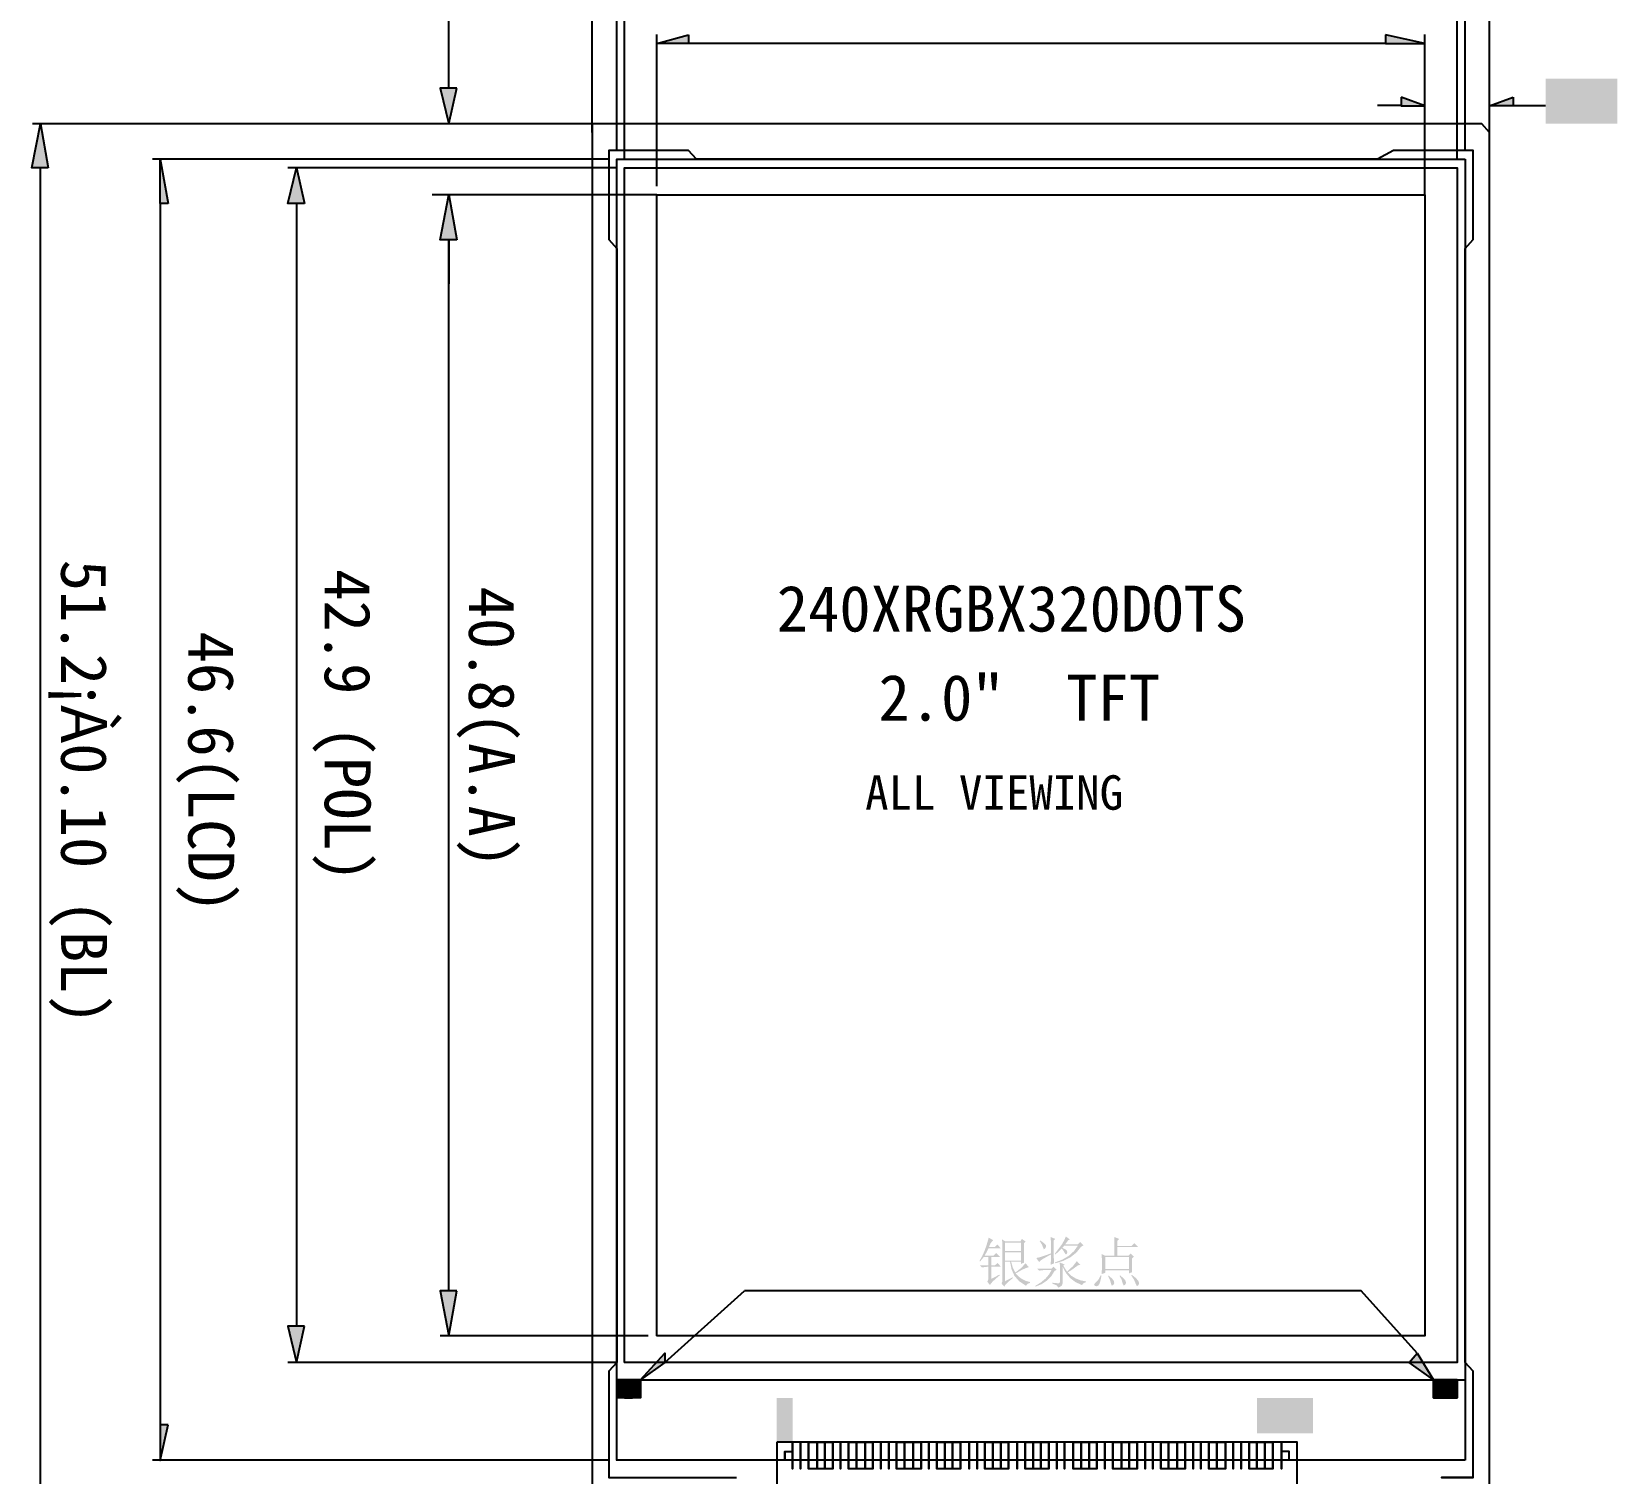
# Model space of a CAD drawing. Header units: millimetres. Extents: x 16 to 282, y 21 to 191.
# Drawn here: x 65.05 to 107.62, y 113.94 to 152.63 of the extents above; entities that cross this region are included whole.
import ezdxf

# ---------------------------------------------------------------- set-up
doc = ezdxf.new("R2010")
doc.units = ezdxf.units.MM
doc.layers.get('0').update_dxf_attribs({"linetype": 'CONTINUOUS'})

msp = doc.modelspace()

# ---------------------------------------------------------------- hatches: boundary and pattern name
at = {"true_color": 0xffff00}
for points in [[(82.684056, 152.555212), (82.684056, 152.322379), (81.837389, 152.322379)], [(101.395389, 152.555212), (101.395389, 152.322379), (102.453722, 152.322379)], [(76.461056, 151.115879), (76.016556, 151.115879), (76.249389, 150.163379)], [(101.818722, 150.883045), (101.818722, 150.650212), (102.453722, 150.650212)], [(104.824389, 150.883045), (104.824389, 150.650212), (104.189389, 150.650212)], [(65.496722, 148.978045), (65.052222, 148.978045), (65.285056, 150.163379)], [(68.714056, 148.025545), (68.502389, 148.025545), (68.502389, 149.210879)], [(72.375889, 148.025545), (71.931389, 148.025545), (72.164222, 148.978045)], [(76.461056, 147.051879), (76.016556, 147.051879), (76.249389, 148.258379)], [(76.461056, 147.051879), (76.016556, 147.051879), (76.249389, 148.258379)], [(76.461056, 118.836712), (76.016556, 118.836712), (76.249389, 117.630212)], [(72.375889, 117.884212), (71.931389, 117.884212), (72.164222, 116.910545)], [(82.049056, 116.910545), (81.392889, 116.444879), (82.049056, 117.164545)], [(102.242056, 117.164545), (102.686556, 116.444879), (102.030389, 116.910545)], [(80.969556, 116.444879), (80.757889, 116.444879), (80.757889, 115.958045)], [(80.969556, 116.444879), (80.969556, 115.958045), (80.757889, 115.958045)], [(80.757889, 116.444879), (80.757889, 115.958045)], [(81.181222, 116.444879), (80.969556, 116.444879), (80.969556, 116.212045)], [(81.181222, 116.444879), (81.181222, 116.212045), (80.969556, 116.212045)], [(81.392889, 116.444879), (81.181222, 116.444879), (81.181222, 115.958045)], [(81.392889, 116.444879), (81.392889, 115.958045), (81.181222, 115.958045)], [(81.392889, 116.444879), (81.392889, 115.958045)], [(102.898222, 116.444879), (102.686556, 116.444879), (102.686556, 115.958045)], [(102.898222, 116.444879), (102.898222, 115.958045), (102.686556, 115.958045)], [(102.686556, 116.444879), (102.686556, 115.958045)], [(103.109889, 116.444879), (102.898222, 116.444879), (102.898222, 116.212045)], [(103.109889, 116.444879), (103.109889, 116.212045), (102.898222, 116.212045)], [(103.321556, 116.444879), (103.109889, 116.444879), (103.109889, 115.958045)], [(103.321556, 116.444879), (103.321556, 115.958045), (103.109889, 115.958045)], [(103.321556, 116.444879), (103.321556, 115.958045)], [(81.181222, 115.958045), (80.969556, 115.958045)], [(81.181222, 115.958045), (80.969556, 115.958045)], [(103.109889, 115.958045), (102.898222, 115.958045)], [(103.109889, 115.958045), (102.898222, 115.958045)], [(68.714056, 115.238379), (68.502389, 115.238379), (68.502389, 114.285879)]]:
    msp.add_hatch(color=2, dxfattribs=at).paths.add_polyline_path(points)
for points in [[(102.432556, 152.322379), (102.432556, 152.301213), (102.453722, 152.301213), (102.453722, 152.322379)], [(104.168222, 150.650212), (104.168222, 150.629046), (104.189388, 150.629046), (104.189388, 150.650212)], [(80.736722, 149.210879), (80.736722, 149.189713), (80.757893, 149.189713), (80.757893, 149.210879)], [(80.736722, 149.210879), (80.736722, 149.189713), (80.757893, 149.189713), (80.757893, 149.210879)], [(103.512056, 149.210879), (103.512056, 149.189713), (103.533222, 149.189713), (103.533222, 149.210879)], [(80.948389, 148.978045), (80.948389, 148.956879), (80.969555, 148.956879), (80.969555, 148.978045)], [(80.948389, 148.978045), (80.948389, 148.956879), (80.969555, 148.956879), (80.969555, 148.978045)], [(103.300389, 148.978045), (103.300389, 148.956879), (103.321555, 148.956879), (103.321555, 148.978045)], [(76.228222, 148.258379), (76.228222, 148.237213), (76.249393, 148.237213), (76.249393, 148.258379)], [(81.816222, 148.258379), (81.816222, 148.237213), (81.837388, 148.237213), (81.837388, 148.258379)], [(81.816222, 148.258379), (81.816222, 148.237213), (81.837388, 148.237213), (81.837388, 148.258379)], [(102.432556, 148.258379), (102.432556, 148.237213), (102.453722, 148.237213), (102.453722, 148.258379)], [(102.432556, 148.025545), (102.432556, 148.004379), (102.453722, 148.004379), (102.453722, 148.025545)], [(104.168222, 148.025545), (104.168222, 148.004379), (104.189388, 148.004379), (104.189388, 148.025545)], [(81.816222, 117.630212), (81.816222, 117.609046), (81.837388, 117.609046), (81.837388, 117.630212)], [(72.143056, 116.910545), (72.143056, 116.889379), (72.164227, 116.889379), (72.164227, 116.910545)], [(80.948389, 116.910545), (80.948389, 116.889379), (80.969555, 116.889379), (80.969555, 116.910545)], [(68.481222, 114.285879), (68.481222, 114.264713), (68.502388, 114.264713), (68.502388, 114.285879)], [(80.736722, 114.285879), (80.736722, 114.264713), (80.757893, 114.264713), (80.757893, 114.285879)]]:
    msp.add_hatch(color=7).paths.add_polyline_path(points)
at = {"true_color": 0x00ff00}
for points in [[(105.692222, 151.369879), (105.692222, 150.163379), (107.618385, 150.163379), (107.618385, 151.369879)], [(65.263889, 150.163379), (65.263889, 150.142207), (65.28506, 150.142207), (65.28506, 150.163379)], [(80.080556, 150.163379), (80.080556, 150.142207), (80.101722, 150.142207), (80.101722, 150.163379)], [(81.816222, 150.163379), (81.816222, 150.142207), (81.837388, 150.142207), (81.837388, 150.163379)], [(104.168222, 149.930545), (104.168222, 149.909379), (104.189388, 149.909379), (104.189388, 149.930545)], [(80.080556, 149.697712), (80.080556, 149.676546), (80.101722, 149.676546), (80.101722, 149.697712)], [(76.228222, 148.258379), (76.228222, 148.237213), (76.249393, 148.237213), (76.249393, 148.258379)], [(82.027889, 148.258379), (82.027889, 148.237213), (82.049055, 148.237213), (82.049055, 148.258379)], [(85.054722, 115.958045), (85.054722, 114.772715), (85.478056, 114.772715), (85.478056, 115.958045)], [(85.054722, 115.958045), (85.054722, 114.772715), (85.478056, 114.772715), (85.478056, 115.958045)], [(97.945222, 115.958045), (97.945222, 115.005542), (99.448059, 115.005542), (99.448059, 115.958045)], [(97.945222, 115.958045), (97.945222, 115.005542), (99.448059, 115.005542), (99.448059, 115.958045)], [(85.245222, 114.285879), (85.245222, 114.264713), (85.266388, 114.264713), (85.266388, 114.285879)], [(85.245222, 114.285879), (85.245222, 114.264713), (85.266388, 114.264713), (85.266388, 114.285879)]]:
    msp.add_hatch(color=3, dxfattribs=at).paths.add_polyline_path(points)
at = {"true_color": 0xff00ff}
h = msp.add_hatch(color=6, dxfattribs=at)
h.paths.add_polyline_path([(91.183503, 119.868191), (91.183503, 119.648256), (91.606285, 119.648256), (91.606285, 119.868191)])
h.paths.add_polyline_path([(91.108537, 120.053399), (91.106953, 120.119958), (91.102474, 120.215456), (91.183503, 120.163642), (91.594709, 120.163642), (91.634948, 120.227032), (91.733616, 120.157579), (91.687313, 120.111277), (91.687632, 119.935474), (91.688623, 119.790056), (91.690337, 119.675024), (91.692826, 119.590378), (91.606285, 119.555652), (91.606285, 119.613529), (91.34556, 119.613529), (91.390346, 119.454366), (91.455803, 119.324141), (91.609041, 119.442653), (91.733616, 119.573291), (91.820156, 119.469111), (91.754648, 119.449896), (91.673946, 119.415436), (91.578156, 119.365784), (91.467379, 119.30099), (91.54994, 119.214897), (91.642114, 119.147615), (91.743796, 119.099142), (91.854883, 119.06948), (91.854883, 119.046329), (91.786808, 119.024487), (91.745191, 118.970812), (91.557089, 119.096283), (91.432652, 119.240357), (91.357411, 119.4102), (91.316897, 119.613529), (91.183503, 119.613529), (91.183503, 119.092631), (91.38635, 119.196811), (91.397925, 119.179723), (91.306854, 119.108504), (91.236971, 119.046122), (91.188171, 118.992525), (91.160352, 118.947661), (91.085386, 119.034753), (91.10523, 119.069273), (91.108537, 119.115782)])
h.paths.add_polyline_path([(91.183503, 120.128916), (91.183503, 119.902917), (91.606285, 119.902917), (91.606285, 120.128916)])
h.paths.add_polyline_path([(90.813086, 119.156572), (91.027509, 119.266264), (91.039084, 119.249176), (90.931606, 119.158828), (90.852291, 119.085327), (90.801192, 119.028569), (90.778359, 118.988451), (90.703394, 119.081055), (90.727854, 119.117367), (90.732057, 119.168147), (90.732057, 119.480687), (90.703394, 119.480687), (90.564488, 119.463048), (90.512122, 119.515413), (90.732057, 119.515413), (90.732057, 119.746923), (90.616302, 119.746923), (90.512122, 119.625105), (90.495035, 119.63668), (90.566977, 119.762564), (90.632356, 119.908705), (90.691224, 120.075103), (90.743633, 120.261759), (90.865451, 120.192305), (90.795998, 120.116789), (90.749696, 120.007097), (90.90569, 120.007097), (90.975143, 120.07655), (91.073811, 119.972371), (90.738121, 119.972371), (90.683137, 119.866675), (90.633941, 119.78165), (90.870964, 119.78165), (90.94648, 119.851103), (91.044596, 119.746923), (90.813086, 119.746923), (90.813086, 119.515413), (90.90569, 119.515413), (90.981207, 119.578803), (91.073811, 119.480687), (90.813086, 119.480687)])
h = msp.add_hatch(color=6, dxfattribs=at)
h.paths.add_polyline_path([(92.449237, 119.051841), (92.572433, 119.039921), (92.631138, 119.037509), (92.657596, 119.06948), (92.657596, 119.40517), (92.651533, 119.596442), (92.784927, 119.538564), (92.744137, 119.50935), (92.848316, 119.347292), (93.009065, 119.502253), (93.109041, 119.631168), (93.207158, 119.532501), (93.143768, 119.520925), (92.981711, 119.403654), (92.865955, 119.330205), (92.966113, 119.236877), (93.081412, 119.165254), (93.211903, 119.115334), (93.357639, 119.087119), (93.357639, 119.06948), (93.289564, 119.040541), (93.247948, 118.988451), (93.076804, 119.066586), (92.933824, 119.17366), (92.819059, 119.309672), (92.732561, 119.474623), (92.732561, 119.051841), (92.706654, 118.97412), (92.616806, 118.918998), (92.566301, 118.983973), (92.449237, 119.02869)])
h.paths.add_polyline_path([(92.049606, 119.428321), (92.426086, 119.428321), (92.483963, 119.486199), (92.570504, 119.399658), (92.512626, 119.370443), (92.423967, 119.226869), (92.308539, 119.108616), (92.166446, 119.015581), (91.997791, 118.947661), (91.991728, 118.9653), (92.142933, 119.059351), (92.266647, 119.162084), (92.362868, 119.273498), (92.431598, 119.393594), (92.240877, 119.393594), (92.101971, 119.376507)])
h.paths.add_polyline_path([(92.489475, 120.186793), (92.489803, 119.963654), (92.490853, 119.787024), (92.492731, 119.656903), (92.495539, 119.573291), (92.408447, 119.532501), (92.412925, 119.654044), (92.41451, 119.810313), (92.286051, 119.741187), (92.190097, 119.684361), (92.126698, 119.639936), (92.095908, 119.608017), (92.020942, 119.717709), (92.071585, 119.725271), (92.154061, 119.748026), (92.268369, 119.786077), (92.41451, 119.839528), (92.414105, 119.992903), (92.412925, 120.11734), (92.411022, 120.212838), (92.408447, 120.279397), (92.530265, 120.227032)])
h.paths.add_polyline_path([(92.125122, 120.186793), (92.229646, 120.114997), (92.27836, 120.062219), (92.283252, 120.017157), (92.257965, 119.969614), (92.223996, 119.951355), (92.202843, 119.995522), (92.173078, 120.07655), (92.113546, 120.169154)])
h.paths.add_polyline_path([(93.224796, 120.018673), (93.098913, 119.862808), (92.941196, 119.736657), (92.751647, 119.640169), (92.530265, 119.573291), (92.524202, 119.596442), (92.725327, 119.674266), (92.894619, 119.775449), (93.032078, 119.899989), (93.137704, 120.047887), (92.773351, 120.047887), (92.720986, 119.990009), (92.800705, 119.94984), (92.842804, 119.911737), (92.853553, 119.872463), (92.839497, 119.830708), (92.814692, 119.810107), (92.793195, 119.83622), (92.760949, 119.894994), (92.703898, 119.972371), (92.61088, 119.879766), (92.530265, 119.810313), (92.51869, 119.827952), (92.70941, 120.082062), (92.775969, 120.20078), (92.81359, 120.290973), (92.923833, 120.215456), (92.877531, 120.192305), (92.796502, 120.082614), (93.137704, 120.082614), (93.201645, 120.146003), (93.288186, 120.053399)])
h = msp.add_hatch(color=6, dxfattribs=at)
h.paths.add_polyline_path([(93.870964, 119.74086), (93.870964, 119.422809), (94.507618, 119.422809), (94.507618, 119.74086)])
h.paths.add_polyline_path([(93.77836, 119.283903), (93.783872, 119.544076), (93.77836, 119.821889), (93.870964, 119.775587), (94.119563, 119.775587), (94.119166, 119.952518), (94.118047, 120.095498), (94.116307, 120.204475), (94.11405, 120.279397), (94.246893, 120.227032), (94.200591, 120.18073), (94.200591, 120.041824), (94.577071, 120.041824), (94.652036, 120.11734), (94.756216, 120.007097), (94.200591, 120.007097), (94.200591, 119.775587), (94.496043, 119.775587), (94.55392, 119.833464), (94.640461, 119.746923), (94.588647, 119.706134), (94.588965, 119.580973), (94.589956, 119.477517), (94.59167, 119.395765), (94.594159, 119.335717), (94.507618, 119.30099), (94.507618, 119.388082), (93.870964, 119.388082), (93.870964, 119.318629)])
h.paths.add_polyline_path([(93.749146, 119.254688), (93.772297, 119.254688), (93.75421, 119.152765), (93.734676, 119.073476), (93.713696, 119.016718), (93.691268, 118.982388), (93.644208, 118.955792), (93.595908, 118.968056), (93.571861, 119.002369), (93.598664, 119.040817), (93.676937, 119.115782), (93.707874, 119.167872)])
h.paths.add_polyline_path([(93.951993, 119.226025), (93.963569, 119.243113), (94.060169, 119.15919), (94.107987, 119.092631), (94.113775, 119.037647), (94.084836, 118.988451), (94.047216, 118.974809), (94.026958, 119.026485), (94.002291, 119.118194)])
h.paths.add_polyline_path([(94.258469, 119.231537), (94.270044, 119.249176), (94.361339, 119.173108), (94.415014, 119.106963), (94.429483, 119.048672), (94.403438, 118.994515), (94.364233, 118.980045), (94.339497, 119.040817), (94.310559, 119.137417)])
h.paths.add_polyline_path([(94.571008, 119.249176), (94.582583, 119.266264), (94.683111, 119.187302), (94.75346, 119.112475), (94.783088, 119.043917), (94.76228, 118.982388), (94.720938, 118.963715), (94.689519, 119.023178), (94.6468, 119.128942)])
at = {"true_color": 0x00ffff}
for points in [[(80.969556, 116.212045), (80.969556, 115.958045), (81.181224, 115.958045), (81.181224, 116.212045)], [(102.898222, 116.212045), (102.898222, 115.958045), (103.10988, 115.958045), (103.10988, 116.212045)]]:
    msp.add_hatch(color=4, dxfattribs=at).paths.add_polyline_path(points)

# ---------------------------------------------------------------- linework, layer by layer
at = {"color": 3, "true_color": 0x00ff00}
for points in [[(80.101722, 149.930545), (80.101722, 163.096212)], [(104.189389, 150.163379), (104.189389, 163.096212)], [(80.757889, 149.443712), (80.757889, 159.984712)], [(103.533222, 149.443712), (103.533222, 159.984712)], [(80.969556, 149.210879), (80.969556, 156.153545)], [(103.321556, 149.210879), (103.321556, 156.153545)], [(81.837389, 148.491212), (81.837389, 152.555212)], [(102.453722, 148.491212), (102.453722, 152.555212)], [(102.453722, 148.258379), (102.453722, 151.137045)], [(104.189389, 148.258379), (104.189389, 151.137045)], [(79.890056, 150.163379), (65.073389, 150.163379)], [(81.392889, 150.163379), (75.804889, 150.163379)], [(80.546222, 149.210879), (68.290722, 149.210879)], [(80.757889, 148.978045), (71.931389, 148.978045)], [(81.837389, 148.258379), (75.804889, 148.258379)], [(81.604556, 148.258379), (76.016556, 148.258379)], [(81.604556, 117.630212), (76.016556, 117.630212)], [(80.757889, 116.910545), (71.931389, 116.910545)], [(85.266389, 114.518712), (85.478056, 114.518712)], [(85.266389, 114.518712), (85.478056, 114.518712)], [(85.266389, 114.518712), (85.478056, 114.518712)], [(85.266389, 114.518712), (85.478056, 114.518712)], [(98.813056, 114.518712), (98.601389, 114.518712)], [(98.813056, 114.285879), (98.813056, 114.518712), (98.601389, 114.518712)], [(98.813056, 114.518712), (98.601389, 114.518712)], [(98.813056, 114.285879), (98.813056, 114.518712), (98.601389, 114.518712)], [(98.813056, 114.285879), (98.813056, 114.518712)], [(98.813056, 114.285879), (98.813056, 114.518712)], [(80.546222, 114.285879), (68.290722, 114.285879)]]:
    msp.add_lwpolyline(points, dxfattribs=at)
at = {"color": 2, "true_color": 0xffff00}
for points in [[(76.249389, 151.137045), (76.249389, 156.153545)], [(82.684056, 152.322379), (101.395389, 152.322379)], [(101.818722, 150.650212), (101.183722, 150.650212)], [(104.824389, 150.650212), (105.692222, 150.650212)], [(65.285056, 112.846545), (65.285056, 148.978045)], [(68.502389, 148.025545), (68.502389, 115.238379)], [(72.164222, 148.025545), (72.164222, 117.884212)], [(76.249389, 118.836712), (76.249389, 147.051879)], [(76.249389, 147.051879), (76.249389, 145.866545)], [(82.049056, 116.910545), (84.186889, 118.836712)], [(102.242056, 117.164545), (100.739222, 118.836712), (84.186889, 118.836712)]]:
    msp.add_lwpolyline(points, dxfattribs=at)
for points in [[(82.684056, 152.553801), (82.684056, 152.320794), (81.837449, 152.320794)], [(101.395389, 152.553801), (101.395389, 152.320794), (102.453647, 152.320794)], [(76.461056, 151.114467), (76.016687, 151.114467), (76.249404, 150.161967)], [(101.818722, 150.881281), (101.818722, 150.648274), (102.453677, 150.648274)], [(104.824389, 150.881281), (104.824389, 150.648274), (104.189434, 150.648274)], [(65.496722, 148.976281), (65.052354, 148.976281), (65.285071, 150.161789)], [(68.714056, 148.023781), (68.502404, 148.023781), (68.502404, 149.209289)], [(72.375889, 148.023781), (71.931521, 148.023781), (72.164237, 148.976282)], [(76.461056, 147.050115), (76.016687, 147.050115), (76.249404, 148.256466)], [(76.461056, 147.050115), (76.016687, 147.050115), (76.249404, 148.256466)], [(76.461056, 118.834242), (76.016687, 118.834242), (76.249404, 117.627891)], [(72.375889, 117.881742), (71.931521, 117.881742), (72.164237, 116.908026)], [(82.049056, 116.908076), (81.393036, 116.442434), (82.049056, 117.161927)], [(102.242056, 117.162076), (102.686424, 116.44221), (102.030404, 116.908225)], [(80.969556, 116.444879), (80.757889, 116.444879), (80.757889, 115.958045)], [(80.969556, 116.444879), (80.969556, 115.958045), (80.757889, 115.958045)], [(80.757889, 116.444879), (80.757889, 115.958045)], [(81.181222, 116.444879), (80.969556, 116.444879), (80.969556, 116.212045)], [(81.181222, 116.444879), (81.181222, 116.212045), (80.969556, 116.212045)], [(81.392889, 116.444879), (81.181222, 116.444879), (81.181222, 115.958045)], [(81.392889, 116.444879), (81.392889, 115.958045), (81.181222, 115.958045)], [(81.392889, 116.444879), (81.392889, 115.958045)], [(102.898222, 116.444879), (102.686556, 116.444879), (102.686556, 115.958045)], [(102.898222, 116.444879), (102.898222, 115.958045), (102.686556, 115.958045)], [(102.686556, 116.444879), (102.686556, 115.958045)], [(103.109889, 116.444879), (102.898222, 116.444879), (102.898222, 116.212045)], [(103.109889, 116.444879), (103.109889, 116.212045), (102.898222, 116.212045)], [(103.321556, 116.444879), (103.109889, 116.444879), (103.109889, 115.958045)], [(103.321556, 116.444879), (103.321556, 115.958045), (103.109889, 115.958045)], [(103.321556, 116.444879), (103.321556, 115.958045)], [(81.181222, 115.958045), (80.969556, 115.958045)], [(81.181222, 115.958045), (80.969556, 115.958045)], [(103.109889, 115.958045), (102.898222, 115.958045)], [(103.109889, 115.958045), (102.898222, 115.958045)], [(68.714056, 115.235909), (68.502404, 115.235909), (68.502404, 114.283409)]]:
    msp.add_lwpolyline(points, close=True, dxfattribs=at)
at = {"color": 7}
for points in [[(104.189389, 149.930545), (103.977722, 150.163379), (80.101722, 150.163379), (80.101722, 149.930545)], [(80.101722, 149.930545), (80.101722, 111.661212), (103.977722, 111.661212), (104.189389, 111.661212), (104.189389, 149.930545)]]:
    msp.add_lwpolyline(points, dxfattribs=at)
at = {"color": 7, "true_color": 0xffffff}
msp.add_lwpolyline([(103.744889, 113.820212), (102.898222, 113.820212), (103.744889, 113.820212), (103.744889, 116.677712), (103.533222, 116.910545), (103.533222, 146.819045), (103.744889, 147.051879), (103.744889, 149.443712), (101.607056, 149.443712), (101.183722, 149.210879), (82.895722, 149.210879), (82.684056, 149.443712), (80.546222, 149.443712), (80.546222, 147.051879), (80.757889, 146.819045), (80.757889, 116.910545), (80.546222, 116.677712), (80.546222, 113.820212), (83.128556, 113.820212), (83.975222, 113.820212)], dxfattribs=at)
at = {"color": 4, "true_color": 0x00ffff}
for points in [[(103.533222, 114.285879), (80.757889, 114.285879), (80.757889, 149.210879), (103.533222, 149.210879)], [(103.533222, 149.210879), (103.533222, 114.285879)], [(80.757889, 116.444879), (103.533222, 116.444879)]]:
    msp.add_lwpolyline(points, dxfattribs=at)
at = {"color": 6, "true_color": 0xff00ff}
msp.add_lwpolyline([(80.969556, 116.910545), (80.969556, 148.978045), (103.321556, 148.978045), (103.321556, 116.910545)], close=True, dxfattribs=at)
at = {"color": 4, "true_color": 0x00ffff}
for points in [[(81.837389, 117.630212), (81.837389, 148.258379), (102.453722, 148.258379), (102.453722, 117.630212)], [(80.757889, 115.958045), (80.757889, 116.444879), (81.392889, 116.444879), (81.392889, 115.958045)], [(103.321556, 115.958045), (103.321556, 116.444879), (102.686556, 116.444879), (102.686556, 115.958045)]]:
    msp.add_lwpolyline(points, close=True, dxfattribs=at)
at = {"color": 40, "true_color": 0xffbf00}
for points in [[(85.054722, 114.772712), (85.054722, 112.846545), (85.266389, 112.613712), (85.266389, 112.126879), (85.478056, 111.894045), (85.478056, 107.830045), (85.478056, 107.343212), (86.134222, 106.877545), (88.716556, 105.925045)], [(99.024722, 109.735045), (99.024722, 114.772712), (85.054722, 114.772712)]]:
    msp.add_lwpolyline(points, dxfattribs=at)
at = {"color": 3, "true_color": 0x00ff00}
for points in [[(85.266389, 114.285879), (85.266389, 114.518712)], [(85.266389, 114.285879), (85.266389, 114.518712)], [(85.478056, 114.772712), (85.478056, 114.053045)], [(85.478056, 114.772712), (85.478056, 114.053045)], [(85.689722, 114.772712), (85.689722, 114.053045)], [(85.689722, 114.772712), (85.689722, 114.053045)], [(85.689722, 114.772712), (85.689722, 114.053045)], [(85.689722, 114.772712), (85.689722, 114.053045)], [(85.901389, 114.053045), (85.901389, 114.772712), (86.134219, 114.772712), (86.134219, 114.053045)], [(85.901389, 114.772712), (85.901389, 114.053045)], [(85.901389, 114.772712), (85.901389, 114.053045)], [(85.901389, 114.053045), (85.901389, 114.772712), (86.134219, 114.772712), (86.134219, 114.053045)], [(85.901389, 114.772712), (85.901389, 114.053045)], [(85.901389, 114.772712), (85.901389, 114.053045)], [(86.134222, 114.053045), (86.134222, 114.772712), (86.345892, 114.772712), (86.345892, 114.053045)], [(86.134222, 114.772712), (86.134222, 114.053045)], [(86.134222, 114.053045), (86.134222, 114.772712), (86.345892, 114.772712), (86.345892, 114.053045)], [(86.134222, 114.772712), (86.134222, 114.053045)], [(86.345889, 114.053045), (86.345889, 114.772712), (86.557559, 114.772712), (86.557559, 114.053045)], [(86.345889, 114.772712), (86.345889, 114.053045)], [(86.345889, 114.053045), (86.345889, 114.772712), (86.557559, 114.772712), (86.557559, 114.053045)], [(86.345889, 114.772712), (86.345889, 114.053045)], [(86.557556, 114.772712), (86.557556, 114.053045)], [(86.557556, 114.772712), (86.557556, 114.053045)], [(86.557556, 114.772712), (86.557556, 114.053045)], [(86.557556, 114.772712), (86.557556, 114.053045)], [(86.769222, 114.772712), (86.769222, 114.053045)], [(86.769222, 114.772712), (86.769222, 114.053045)], [(86.769222, 114.772712), (86.769222, 114.053045)], [(86.769222, 114.772712), (86.769222, 114.053045)], [(86.980889, 114.053045), (86.980889, 114.772712), (87.192552, 114.772712), (87.192552, 114.053045)], [(86.980889, 114.772712), (86.980889, 114.053045)], [(86.980889, 114.772712), (86.980889, 114.053045)], [(86.980889, 114.053045), (86.980889, 114.772712), (87.192552, 114.772712), (87.192552, 114.053045)], [(86.980889, 114.772712), (86.980889, 114.053045)], [(86.980889, 114.772712), (86.980889, 114.053045)], [(87.192556, 114.053045), (87.192556, 114.772712), (87.425389, 114.772712), (87.425389, 114.053045)], [(87.192556, 114.772712), (87.192556, 114.053045)], [(87.192556, 114.053045), (87.192556, 114.772712), (87.425389, 114.772712), (87.425389, 114.053045)], [(87.192556, 114.772712), (87.192556, 114.053045)], [(87.425389, 114.053045), (87.425389, 114.772712), (87.637059, 114.772712), (87.637059, 114.053045)], [(87.425389, 114.772712), (87.425389, 114.053045)], [(87.425389, 114.053045), (87.425389, 114.772712), (87.637059, 114.772712), (87.637059, 114.053045)], [(87.425389, 114.772712), (87.425389, 114.053045)], [(87.637056, 114.772712), (87.637056, 114.053045)], [(87.637056, 114.772712), (87.637056, 114.053045)], [(87.637056, 114.772712), (87.637056, 114.053045)], [(87.637056, 114.772712), (87.637056, 114.053045)], [(87.848722, 114.772712), (87.848722, 114.053045)], [(87.848722, 114.772712), (87.848722, 114.053045)], [(87.848722, 114.772712), (87.848722, 114.053045)], [(87.848722, 114.772712), (87.848722, 114.053045)], [(88.060389, 114.772712), (88.060389, 114.053045)], [(88.060389, 114.772712), (88.060389, 114.053045)], [(88.060389, 114.772712), (88.060389, 114.053045)], [(88.060389, 114.772712), (88.060389, 114.053045)], [(88.272056, 114.053045), (88.272056, 114.772712), (88.483719, 114.772712), (88.483719, 114.053045)], [(88.272056, 114.772712), (88.272056, 114.053045)], [(88.272056, 114.772712), (88.272056, 114.053045)], [(88.272056, 114.053045), (88.272056, 114.772712), (88.483719, 114.772712), (88.483719, 114.053045)], [(88.272056, 114.772712), (88.272056, 114.053045)], [(88.272056, 114.772712), (88.272056, 114.053045)], [(88.483722, 114.053045), (88.483722, 114.772712), (88.716556, 114.772712), (88.716556, 114.053045)], [(88.483722, 114.772712), (88.483722, 114.053045)], [(88.483722, 114.053045), (88.483722, 114.772712), (88.716556, 114.772712), (88.716556, 114.053045)], [(88.483722, 114.772712), (88.483722, 114.053045)], [(88.716556, 114.053045), (88.716556, 114.772712), (88.928219, 114.772712), (88.928219, 114.053045)], [(88.716556, 114.772712), (88.716556, 114.053045)], [(88.716556, 114.053045), (88.716556, 114.772712), (88.928219, 114.772712), (88.928219, 114.053045)], [(88.716556, 114.772712), (88.716556, 114.053045)], [(88.928222, 114.772712), (88.928222, 114.053045)], [(88.928222, 114.772712), (88.928222, 114.053045)], [(88.928222, 114.772712), (88.928222, 114.053045)], [(88.928222, 114.772712), (88.928222, 114.053045)], [(89.139889, 114.772712), (89.139889, 114.053045)], [(89.139889, 114.772712), (89.139889, 114.053045)], [(89.139889, 114.772712), (89.139889, 114.053045)], [(89.139889, 114.772712), (89.139889, 114.053045)], [(89.351556, 114.053045), (89.351556, 114.772712), (89.563219, 114.772712), (89.563219, 114.053045)], [(89.351556, 114.772712), (89.351556, 114.053045)], [(89.351556, 114.772712), (89.351556, 114.053045)], [(89.351556, 114.053045), (89.351556, 114.772712), (89.563219, 114.772712), (89.563219, 114.053045)], [(89.351556, 114.772712), (89.351556, 114.053045)], [(89.351556, 114.772712), (89.351556, 114.053045)], [(89.563222, 114.053045), (89.563222, 114.772712), (89.774892, 114.772712), (89.774892, 114.053045)], [(89.563222, 114.772712), (89.563222, 114.053045)], [(89.563222, 114.053045), (89.563222, 114.772712), (89.774892, 114.772712), (89.774892, 114.053045)], [(89.563222, 114.772712), (89.563222, 114.053045)], [(89.774889, 114.053045), (89.774889, 114.772712), (89.986552, 114.772712), (89.986552, 114.053045)], [(89.774889, 114.772712), (89.774889, 114.053045)], [(89.774889, 114.053045), (89.774889, 114.772712), (89.986552, 114.772712), (89.986552, 114.053045)], [(89.774889, 114.772712), (89.774889, 114.053045)], [(89.986556, 114.772712), (89.986556, 114.053045)], [(89.986556, 114.772712), (89.986556, 114.053045)], [(89.986556, 114.772712), (89.986556, 114.053045)], [(89.986556, 114.772712), (89.986556, 114.053045)], [(90.219389, 114.772712), (90.219389, 114.053045)], [(90.219389, 114.772712), (90.219389, 114.053045)], [(90.219389, 114.772712), (90.219389, 114.053045)], [(90.219389, 114.772712), (90.219389, 114.053045)], [(90.431056, 114.772712), (90.431056, 114.053045)], [(90.431056, 114.772712), (90.431056, 114.053045)], [(90.431056, 114.772712), (90.431056, 114.053045)], [(90.431056, 114.772712), (90.431056, 114.053045)], [(90.642722, 114.053045), (90.642722, 114.772712), (90.854392, 114.772712), (90.854392, 114.053045)], [(90.642722, 114.772712), (90.642722, 114.053045)], [(90.642722, 114.772712), (90.642722, 114.053045)], [(90.642722, 114.053045), (90.642722, 114.772712), (90.854392, 114.772712), (90.854392, 114.053045)], [(90.642722, 114.772712), (90.642722, 114.053045)], [(90.642722, 114.772712), (90.642722, 114.053045)], [(90.854389, 114.053045), (90.854389, 114.772712), (91.066059, 114.772712), (91.066059, 114.053045)], [(90.854389, 114.772712), (90.854389, 114.053045)], [(90.854389, 114.053045), (90.854389, 114.772712), (91.066059, 114.772712), (91.066059, 114.053045)], [(90.854389, 114.772712), (90.854389, 114.053045)], [(91.066056, 114.053045), (91.066056, 114.772712), (91.277726, 114.772712), (91.277726, 114.053045)], [(91.066056, 114.772712), (91.066056, 114.053045)], [(91.066056, 114.053045), (91.066056, 114.772712), (91.277726, 114.772712), (91.277726, 114.053045)], [(91.066056, 114.772712), (91.066056, 114.053045)], [(91.277722, 114.772712), (91.277722, 114.053045)], [(91.277722, 114.772712), (91.277722, 114.053045)], [(91.277722, 114.772712), (91.277722, 114.053045)], [(91.277722, 114.772712), (91.277722, 114.053045)], [(91.510556, 114.772712), (91.510556, 114.053045)], [(91.510556, 114.772712), (91.510556, 114.053045)], [(91.510556, 114.772712), (91.510556, 114.053045)], [(91.510556, 114.772712), (91.510556, 114.053045)], [(91.722222, 114.053045), (91.722222, 114.772712), (91.933882, 114.772712), (91.933882, 114.053045)], [(91.722222, 114.772712), (91.722222, 114.053045)], [(91.722222, 114.772712), (91.722222, 114.053045)], [(91.722222, 114.053045), (91.722222, 114.772712), (91.933882, 114.772712), (91.933882, 114.053045)], [(91.722222, 114.772712), (91.722222, 114.053045)], [(91.722222, 114.772712), (91.722222, 114.053045)], [(91.933889, 114.053045), (91.933889, 114.772712), (92.145559, 114.772712), (92.145559, 114.053045)], [(91.933889, 114.772712), (91.933889, 114.053045)], [(91.933889, 114.053045), (91.933889, 114.772712), (92.145559, 114.772712), (92.145559, 114.053045)], [(91.933889, 114.772712), (91.933889, 114.053045)], [(92.145556, 114.053045), (92.145556, 114.772712), (92.357226, 114.772712), (92.357226, 114.053045)], [(92.145556, 114.772712), (92.145556, 114.053045)], [(92.145556, 114.053045), (92.145556, 114.772712), (92.357226, 114.772712), (92.357226, 114.053045)], [(92.145556, 114.772712), (92.145556, 114.053045)], [(92.357222, 114.772712), (92.357222, 114.053045)], [(92.357222, 114.772712), (92.357222, 114.053045)], [(92.357222, 114.772712), (92.357222, 114.053045)], [(92.357222, 114.772712), (92.357222, 114.053045)], [(92.568889, 114.772712), (92.568889, 114.053045)], [(92.568889, 114.772712), (92.568889, 114.053045)], [(92.568889, 114.772712), (92.568889, 114.053045)], [(92.568889, 114.772712), (92.568889, 114.053045)], [(92.780556, 114.772712), (92.780556, 114.053045)], [(92.780556, 114.772712), (92.780556, 114.053045)], [(92.780556, 114.772712), (92.780556, 114.053045)], [(92.780556, 114.772712), (92.780556, 114.053045)], [(93.013389, 114.053045), (93.013389, 114.772712), (93.225059, 114.772712), (93.225059, 114.053045)], [(93.013389, 114.772712), (93.013389, 114.053045)], [(93.013389, 114.772712), (93.013389, 114.053045)], [(93.013389, 114.053045), (93.013389, 114.772712), (93.225059, 114.772712), (93.225059, 114.053045)], [(93.013389, 114.772712), (93.013389, 114.053045)], [(93.013389, 114.772712), (93.013389, 114.053045)], [(93.225056, 114.053045), (93.225056, 114.772712), (93.436726, 114.772712), (93.436726, 114.053045)], [(93.225056, 114.772712), (93.225056, 114.053045)], [(93.225056, 114.053045), (93.225056, 114.772712), (93.436726, 114.772712), (93.436726, 114.053045)], [(93.225056, 114.772712), (93.225056, 114.053045)], [(93.436722, 114.053045), (93.436722, 114.772712), (93.648382, 114.772712), (93.648382, 114.053045)], [(93.436722, 114.772712), (93.436722, 114.053045)], [(93.436722, 114.053045), (93.436722, 114.772712), (93.648382, 114.772712), (93.648382, 114.053045)], [(93.436722, 114.772712), (93.436722, 114.053045)], [(93.648389, 114.772712), (93.648389, 114.053045)], [(93.648389, 114.772712), (93.648389, 114.053045)], [(93.648389, 114.772712), (93.648389, 114.053045)], [(93.648389, 114.772712), (93.648389, 114.053045)], [(93.860056, 114.772712), (93.860056, 114.053045)], [(93.860056, 114.772712), (93.860056, 114.053045)], [(93.860056, 114.772712), (93.860056, 114.053045)], [(93.860056, 114.772712), (93.860056, 114.053045)], [(94.071722, 114.053045), (94.071722, 114.772712), (94.304556, 114.772712), (94.304556, 114.053045)], [(94.071722, 114.772712), (94.071722, 114.053045)], [(94.071722, 114.772712), (94.071722, 114.053045)], [(94.071722, 114.053045), (94.071722, 114.772712), (94.304556, 114.772712), (94.304556, 114.053045)], [(94.071722, 114.772712), (94.071722, 114.053045)], [(94.071722, 114.772712), (94.071722, 114.053045)], [(94.304556, 114.053045), (94.304556, 114.772712), (94.516226, 114.772712), (94.516226, 114.053045)], [(94.304556, 114.772712), (94.304556, 114.053045)], [(94.304556, 114.053045), (94.304556, 114.772712), (94.516226, 114.772712), (94.516226, 114.053045)], [(94.304556, 114.772712), (94.304556, 114.053045)], [(94.516222, 114.053045), (94.516222, 114.772712), (94.727882, 114.772712), (94.727882, 114.053045)], [(94.516222, 114.772712), (94.516222, 114.053045)], [(94.516222, 114.053045), (94.516222, 114.772712), (94.727882, 114.772712), (94.727882, 114.053045)], [(94.516222, 114.772712), (94.516222, 114.053045)], [(94.727889, 114.772712), (94.727889, 114.053045)], [(94.727889, 114.772712), (94.727889, 114.053045)], [(94.727889, 114.772712), (94.727889, 114.053045)], [(94.727889, 114.772712), (94.727889, 114.053045)], [(94.939556, 114.772712), (94.939556, 114.053045)], [(94.939556, 114.772712), (94.939556, 114.053045)], [(94.939556, 114.772712), (94.939556, 114.053045)], [(94.939556, 114.772712), (94.939556, 114.053045)], [(95.151222, 114.772712), (95.151222, 114.053045)], [(95.151222, 114.772712), (95.151222, 114.053045)], [(95.151222, 114.772712), (95.151222, 114.053045)], [(95.151222, 114.772712), (95.151222, 114.053045)], [(95.362889, 114.053045), (95.362889, 114.772712), (95.574559, 114.772712), (95.574559, 114.053045)], [(95.362889, 114.772712), (95.362889, 114.053045)], [(95.362889, 114.772712), (95.362889, 114.053045)], [(95.362889, 114.053045), (95.362889, 114.772712), (95.574559, 114.772712), (95.574559, 114.053045)], [(95.362889, 114.772712), (95.362889, 114.053045)], [(95.362889, 114.772712), (95.362889, 114.053045)], [(95.574556, 114.053045), (95.574556, 114.772712), (95.807389, 114.772712), (95.807389, 114.053045)], [(95.574556, 114.772712), (95.574556, 114.053045)], [(95.574556, 114.053045), (95.574556, 114.772712), (95.807389, 114.772712), (95.807389, 114.053045)], [(95.574556, 114.772712), (95.574556, 114.053045)], [(95.807389, 114.053045), (95.807389, 114.772712), (96.019059, 114.772712), (96.019059, 114.053045)], [(95.807389, 114.772712), (95.807389, 114.053045)], [(95.807389, 114.053045), (95.807389, 114.772712), (96.019059, 114.772712), (96.019059, 114.053045)], [(95.807389, 114.772712), (95.807389, 114.053045)], [(96.019056, 114.772712), (96.019056, 114.053045)], [(96.019056, 114.772712), (96.019056, 114.053045)], [(96.019056, 114.772712), (96.019056, 114.053045)], [(96.019056, 114.772712), (96.019056, 114.053045)], [(96.230722, 114.772712), (96.230722, 114.053045)], [(96.230722, 114.772712), (96.230722, 114.053045)], [(96.230722, 114.772712), (96.230722, 114.053045)], [(96.230722, 114.772712), (96.230722, 114.053045)], [(96.442389, 114.772712), (96.442389, 114.053045)], [(96.442389, 114.772712), (96.442389, 114.053045)], [(96.442389, 114.772712), (96.442389, 114.053045)], [(96.442389, 114.772712), (96.442389, 114.053045)], [(96.654056, 114.053045), (96.654056, 114.772712), (96.865726, 114.772712), (96.865726, 114.053045)], [(96.654056, 114.772712), (96.654056, 114.053045)], [(96.654056, 114.772712), (96.654056, 114.053045)], [(96.654056, 114.053045), (96.654056, 114.772712), (96.865726, 114.772712), (96.865726, 114.053045)], [(96.654056, 114.772712), (96.654056, 114.053045)], [(96.654056, 114.772712), (96.654056, 114.053045)], [(96.865722, 114.053045), (96.865722, 114.772712), (97.098556, 114.772712), (97.098556, 114.053045)], [(96.865722, 114.772712), (96.865722, 114.053045)], [(96.865722, 114.053045), (96.865722, 114.772712), (97.098556, 114.772712), (97.098556, 114.053045)], [(96.865722, 114.772712), (96.865722, 114.053045)], [(97.098556, 114.772712), (97.098556, 114.053045)], [(97.098556, 114.772712), (97.098556, 114.053045)], [(97.098556, 114.772712), (97.098556, 114.053045)], [(97.098556, 114.772712), (97.098556, 114.053045)], [(97.310222, 114.772712), (97.310222, 114.053045)], [(97.310222, 114.772712), (97.310222, 114.053045)], [(97.310222, 114.772712), (97.310222, 114.053045)], [(97.310222, 114.772712), (97.310222, 114.053045)], [(97.521889, 114.772712), (97.521889, 114.053045)], [(97.521889, 114.772712), (97.521889, 114.053045)], [(97.521889, 114.772712), (97.521889, 114.053045)], [(97.521889, 114.772712), (97.521889, 114.053045)], [(97.733556, 114.053045), (97.733556, 114.772712), (97.945226, 114.772712), (97.945226, 114.053045)], [(97.733556, 114.772712), (97.733556, 114.053045)], [(97.733556, 114.772712), (97.733556, 114.053045)], [(97.733556, 114.053045), (97.733556, 114.772712), (97.945226, 114.772712), (97.945226, 114.053045)], [(97.733556, 114.772712), (97.733556, 114.053045)], [(97.733556, 114.772712), (97.733556, 114.053045)], [(97.945222, 114.053045), (97.945222, 114.772712), (98.156892, 114.772712), (98.156892, 114.053045)], [(97.945222, 114.772712), (97.945222, 114.053045)], [(97.945222, 114.053045), (97.945222, 114.772712), (98.156892, 114.772712), (98.156892, 114.053045)], [(97.945222, 114.772712), (97.945222, 114.053045)], [(98.156889, 114.053045), (98.156889, 114.772712), (98.368549, 114.772712), (98.368549, 114.053045)], [(98.156889, 114.772712), (98.156889, 114.053045)], [(98.156889, 114.053045), (98.156889, 114.772712), (98.368549, 114.772712), (98.368549, 114.053045)], [(98.156889, 114.772712), (98.156889, 114.053045)], [(98.368556, 114.772712), (98.368556, 114.053045)], [(98.368556, 114.772712), (98.368556, 114.053045)], [(98.368556, 114.772712), (98.368556, 114.053045)], [(98.368556, 114.772712), (98.368556, 114.053045)], [(98.601389, 114.772712), (98.601389, 114.053045)], [(98.601389, 114.772712), (98.601389, 114.053045)], [(98.601389, 114.772712), (98.601389, 114.053045)], [(98.601389, 114.772712), (98.601389, 114.053045)]]:
    msp.add_lwpolyline(points, close=True, dxfattribs=at)

# ---------------------------------------------------------------- texts
at = {"color": 3, "true_color": 0x00ff00, "char_height": 1.234361, "attachment_point": 7, "rotation": 270}
for s, insert in [('{\\fSimSun|b0|i0|c0;51.2¡À0.10 (BL)}', (65.496769, 138.458155)), ('{\\fSimSun|b0|i0|c0;42.9 (POL)}', (72.587654, 138.204174)), ('{\\fSimSun|b0|i0|c0;40.8(A.A)}', (76.461104, 137.738518)), ('{\\fSimSun|b0|i0|c0;46.6(LCD)}', (68.925888, 136.532088))]:
    msp.add_mtext(s, dxfattribs=dict(at, insert=insert))
at = {"color": 4, "true_color": 0x00ffff, "attachment_point": 1}
for s, insert, char_height in [('{\\fSimSun|b0|i0|c0;240XRGBX320DOTS}', (85.054869, 137.766449), 1.234361), ('{\\fSimSun|b0|i0|c0;   2.0"  TFT}', (85.266535, 135.374563), 1.234361), ('{\\fSimSun|b0|i0|c0;ALL VIEWING}', (87.425542, 132.674114), 0.925739)]:
    msp.add_mtext(s, dxfattribs=dict(at, insert=insert, char_height=char_height))

doc.saveas('drawing.dxf')
